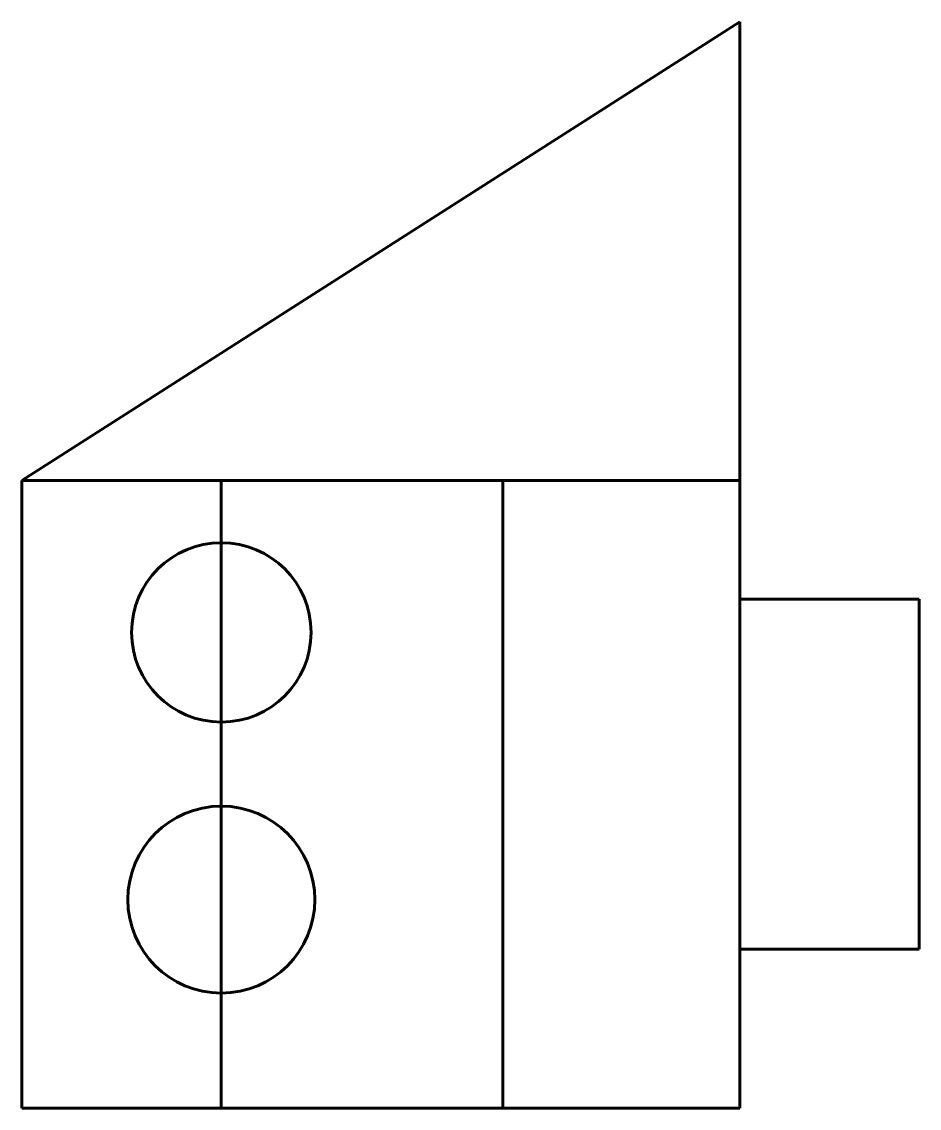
# Model space of a CAD drawing. Header units: millimetres. Extents: x 22.9 to 32.9, y 4.2 to 16.3.
import ezdxf

# ---------------------------------------------------------------- set-up
doc = ezdxf.new("R2010")
doc.units = ezdxf.units.MM
doc.linetypes.add('K5LT_BASIC', pattern=[0])
doc.layers.add('Системный слой', color=7, linetype='Continuous')

msp = doc.modelspace()

# ---------------------------------------------------------------- linework, layer by layer
at = {"layer": 'Системный слой', "color": 150, "linetype": 'K5LT_BASIC', "lineweight": 60, "true_color": 0x0080ff}
for p, q in [((22.873, 11.225), (30.873, 16.338)), ((30.873, 16.338), (30.873, 11.225)), ((22.873, 4.225), (22.873, 11.225)), ((22.873, 11.225), (30.873, 11.225)), ((25.097, 11.225), (25.097, 4.225)), ((28.232, 11.225), (28.232, 4.225)), ((30.873, 11.225), (30.873, 4.225)), ((30.873, 9.9), (32.873, 9.9)), ((32.873, 9.9), (32.873, 6)), ((32.873, 6), (30.873, 6)), ((30.873, 4.225), (22.873, 4.225))]:
    msp.add_line(p, q, dxfattribs=at)
for centre, radius in [((25.097, 9.53), 1), ((25.097, 6.551), 1.042)]:
    msp.add_circle(centre, radius, dxfattribs=at)

doc.saveas('drawing.dxf')
